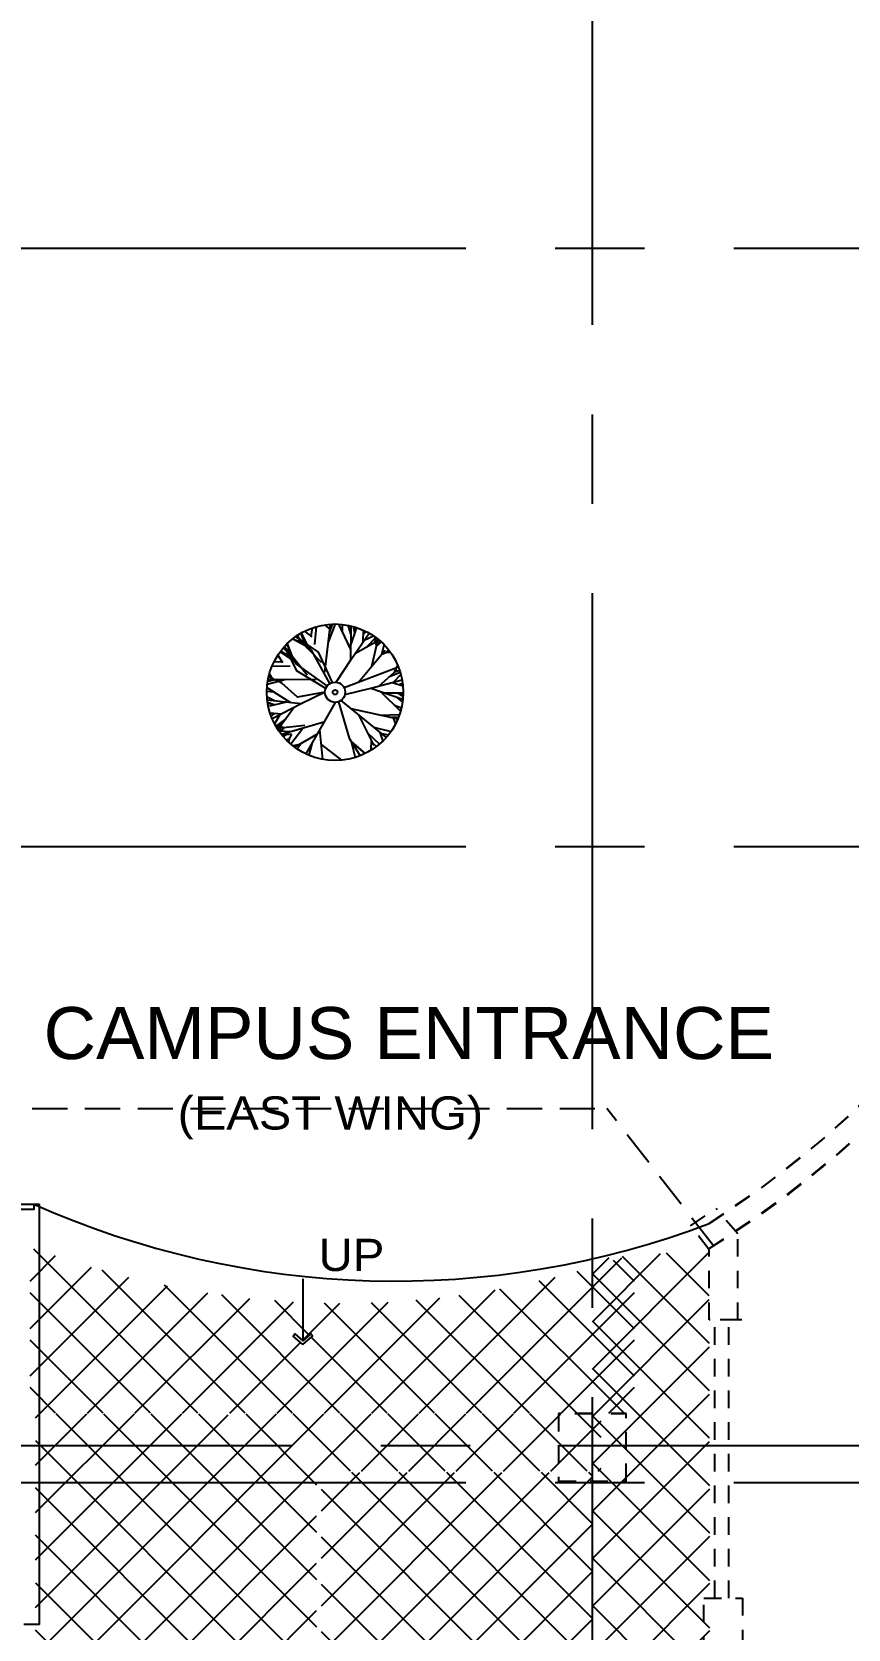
# Model space of a CAD drawing. Header units: millimetres. Extents: x 2148 to 2681, y 758 to 986.
# Drawn here: x 2312.41 to 2318.22, y 959.43 to 970.78 of the extents above; entities that cross this region are included whole.
import ezdxf

# ---------------------------------------------------------------- set-up
doc = ezdxf.new("R2010")
doc.units = ezdxf.units.MM
for name, pattern in [('CENTER2', [28.575, 19.05, -3.175, 3.175, -3.175]), ('DASHED', [0.75, 0.5, -0.25]), ('DASHED2', [0.375, 0.25, -0.125]), ('HIDDEN', [0.375, 0.25, -0.125])]:
    doc.linetypes.add(name, pattern=pattern)
for name, color, linetype in [('cladding', 2, 'Continuous'), ('COLUMN', 7, 'Continuous'), ('D', 1, 'Continuous'), ('DR', 7, 'Continuous'), ('FIXTURE', 1, 'Continuous'), ('HATCH', 8, 'Continuous'), ('S_GRID LINES', 252, 'Continuous'), ('TEXT', 6, 'Continuous')]:
    doc.layers.add(name, color=color, linetype=linetype)
doc.styles.add('MMTX$0$ESMX$0$X-OPTA1D', font='x-opta1d')
doc.styles.add('SWISS', font='swissl.ttf')
pattern_1 = [(135, (1e-12, -76.2), (-0.168379802, -0.168379802), []), (225, (1e-12, -76.2), (0.168379802, -0.168379802), [])]

# ---------------------------------------------------------------- blocks, each defined once
blk = doc.blocks.new('EXISTING')
at = {"layer": 'HATCH', "linetype": 'HIDDEN', "ltscale": 0.5}
for p, q in [((-79730.296, -2154.331), (-79730.115, -2154.209)), ((-79730.296, -2154.331), (-79730.115, -2154.209)), ((-79729.961, -2154.388), (-79730.115, -2154.209)), ((-79729.961, -2154.388), (-79730.115, -2154.209)), ((-79730.163, -2154.502), (-79730.296, -2154.331)), ((-79730.163, -2154.502), (-79730.296, -2154.331)), ((-79729.961, -2155.001), (-79729.961, -2154.388)), ((-79729.961, -2155.001), (-79729.961, -2154.388)), ((-79730.163, -2155.001), (-79730.163, -2154.502)), ((-79730.163, -2155.001), (-79730.163, -2154.502)), ((-79729.961, -2155.001), (-79730.163, -2155.001)), ((-79729.931, -2155.001), (-79730.163, -2155.001)), ((-79730.123, -2156.977), (-79730.123, -2155.001)), ((-79730.023, -2156.977), (-79730.023, -2155.001))]:
    blk.add_line(p, q, dxfattribs=at)
at = {"layer": 'HATCH', "linetype": 'HIDDEN', "ltscale": 0.5, "elevation": 0}
blk.add_lwpolyline([(-79729.926, -2156.977), (-79729.926, -2157.376), (-79730.202, -2157.376), (-79730.202, -2156.977)], close=True, dxfattribs=at)
at = {"layer": 'HATCH', "linetype": 'HIDDEN', "ltscale": 0.5}
for centre, radius, start, end in [((-79734.006, -2148.292), 7.295, 301.7835, 3.6077), ((-79734.006, -2148.292), 7.145, 302.5318, 3.6077), ((-79734.006, -2148.292), 7.295, 303.5395, 2.2599), ((-79734.006, -2148.292), 7.145, 302.5318, 328.1684), ((-79734.006, -2148.292), 7.295, 301.7835, 328.8969), ((-79734.006, -2148.292), 7.295, 303.5395, 328.8969), ((-79733.653, -2148.782), 6.692, 303.3422, 313.9466)]:
    blk.add_arc(centre, radius, start, end, dxfattribs=at)

msp = doc.modelspace()

# ---------------------------------------------------------------- hatches: boundary and pattern name
at = {"layer": 'HATCH', "linetype": 'CENTER2', "ltscale": 0.5}
h = msp.add_hatch(dxfattribs=at)
h.set_pattern_fill('NET', color=256, scale=0.075, angle=135, style=0)
h.set_pattern_definition(pattern_1)
h.paths.add_polyline_path([(2314.3403487, 961.7527446), (2314.3403487, 961.4781236), (2314.3961177, 961.5287986), (2314.4084522, 961.5125861), (2314.3403487, 961.4531382), (2314.2722452, 961.5125861), (2314.2845797, 961.5287986), (2314.3403487, 961.4781236), (2314.3403487, 961.7527446, -0.0779480604), (2312.4276125, 962.1404234), (2312.4276125, 962.1013131), (2312.401509, 962.1013131), (2312.401509, 960.9649048), (2316.4607035, 960.9649048), (2316.6989709, 960.9649048), (2316.6989709, 962.0996687, -0.0955051844)])
h = msp.add_hatch(dxfattribs=at)
h.set_pattern_fill('NET', color=256, scale=0.075, angle=135, style=0)
h.paths.add_polyline_path([(2316.3989709, 942.969311), (2317.269142, 942.969311), (2317.229157, 962.1265277), (2316.3989709, 962.0615598)])
h = msp.add_hatch(dxfattribs=at)
h.set_pattern_fill('NET', color=256, scale=0.075, angle=135, style=0)
h.set_pattern_definition(pattern_1)
h.paths.add_polyline_path([(2315.1477523, 953.1223465), (2315.1477523, 952.6953146), (2314.2455935, 952.6953146), (2314.2455935, 953.1223465)], flags=16)
h.paths.add_polyline_path([(2314.2603108, 953.0721017), (2315.1474405, 953.0721017), (2315.1474405, 952.7490429), (2314.2603108, 952.7490429)], flags=8)
h.paths.add_polyline_path([(2313.8545718, 953.7486428), (2315.5834419, 953.7483324), (2315.5835041, 954.094493), (2313.854634, 954.0948034)], flags=24)
h.paths.add_polyline_path([(2313.730745, 953.1738207), (2315.7741317, 953.1734538), (2315.7742288, 953.7143298), (2313.7308421, 953.7146967)], flags=24)
h.paths.add_polyline_path([(2314.5384284, 960.5536498), (2316.4607035, 960.5536498), (2316.4607035, 960.9606075), (2313.8940538, 960.9606075), (2313.8470823, 960.9196058), (2313.8001107, 960.9606075), (2312.4407035, 960.9606075), (2312.4407035, 960.4722324), (2314.5384284, 960.4722324)])
h.paths.add_polyline_path([(2314.4884284, 960.4722324), (2314.4884284, 960.4036498), (2314.5384284, 960.4036498), (2314.5384284, 960.4722324)])
h.paths.add_polyline_path([(2314.4384284, 955.308995), (2314.4384284, 960.4722324), (2312.4407035, 960.4722324), (2312.4407035, 955.2203176), (2314.316875, 955.2203176)])
h.paths.add_polyline_path([(2314.4884284, 960.1036498), (2314.5384284, 960.1036498), (2314.5384284, 960.2536498), (2314.4884284, 960.2536498)])
h.paths.add_polyline_path([(2314.4884284, 959.8036498), (2314.5384284, 959.8036498), (2314.5384284, 959.9536498), (2314.4884284, 959.9536498)])
h.paths.add_polyline_path([(2314.4884284, 959.0536498), (2314.5384284, 959.0536498), (2314.5384284, 959.2036498), (2314.4884284, 959.2036498)])
h.paths.add_polyline_path([(2314.4884284, 958.7536498), (2314.5384284, 958.7536498), (2314.5384284, 958.9036498), (2314.4884284, 958.9036498)])
h.paths.add_polyline_path([(2314.4884284, 958.4536498), (2314.5384284, 958.4536498), (2314.5384284, 958.6036498), (2314.4884284, 958.6036498)])
h.paths.add_polyline_path([(2314.4884284, 957.7036498), (2314.5384284, 957.7036498), (2314.5384284, 957.8536498), (2314.4884284, 957.8536498)])
h.paths.add_polyline_path([(2314.4884284, 957.4036498), (2314.5384284, 957.4036498), (2314.5384284, 957.5536498), (2314.4884284, 957.5536498)])
h.paths.add_polyline_path([(2314.4884284, 957.1036498), (2314.5384284, 957.1036498), (2314.5384284, 957.2536498), (2314.4884284, 957.2536498)])
h.paths.add_polyline_path([(2313.7718194, 954.526588), (2315.5467785, 954.526588), (2315.5467785, 953.9161269), (2313.7718194, 953.9161269)])
h.paths.add_polyline_path([(2313.783605, 953.4192907), (2313.783605, 953.9409213), (2315.714522, 953.9409213), (2315.714522, 953.4192907)])
h.paths.add_polyline_path([(2312.4407035, 942.969311), (2315.9076619, 942.969311), (2315.907662, 942.9691568), (2316.3989709, 942.9691719), (2316.3989709, 955.2203176), (2312.4407035, 955.2203176), (2312.4407035, 950.7309359), (2312.443644, 950.7309359), (2312.443644, 950.816321), (2312.4672375, 950.816321), (2312.4672375, 946.7230675), (2312.4407035, 946.7230675)])
h = msp.add_hatch(dxfattribs=at)
h.set_pattern_fill('NET', color=256, scale=0.075, angle=135, style=0)
h.set_pattern_definition(pattern_1)
h.paths.add_polyline_path([(2316.3989709, 955.2203176), (2316.3989709, 960.5425045), (2314.4734446, 960.5425045), (2314.4734446, 955.2203176)])

# ---------------------------------------------------------------- linework, layer by layer
at = {"layer": 'cladding'}
msp.add_lwpolyline([(2312.3259477, 962.4514503), (2312.4276125, 962.4514503), (2312.4276125, 962.4123399), (2312.3259477, 962.4123399)], close=True, dxfattribs=at)
at = {"layer": 'COLUMN', "color": 4, "lineweight": -3, "ltscale": 0.05}
for p, q in [((2312.4276125, 962.4514503), (2312.4672375, 962.4514503, 0)), ((2312.4672375, 959.4635668, 0), (2312.4672375, 962.4514503, 0)), ((2312.4672375, 959.4635668, 0), (2312.3575619, 959.4635668, 0))]:
    msp.add_line(p, q, dxfattribs=at)
at = {"layer": 'D', "color": 8, "ltscale": 0.5}
for p, q in [((2314.4028862, 966.3857735, 0), (2314.2983156, 966.4898732, 0)), ((2314.3164309, 966.4594508, 0), (2314.304029, 966.4936715, 0)), ((2314.4724382, 966.2989149, 0), (2314.3041155, 966.4721238, 0)), ((2314.3719986, 966.4022702, 0), (2314.3258878, 966.5071684, 0)), ((2314.3839273, 966.404647, 0), (2314.3318935, 966.5106034, 0)), ((2314.4056348, 966.4817207, 0), (2314.3547488, 966.5226701, 0)), ((2314.3998968, 966.4863383, 0), (2314.4095563, 966.5457004, 0)), ((2314.4255434, 966.4272414, 0), (2314.4385387, 966.5548296, 0)), ((2314.53359, 966.5371005, 0), (2314.4965139, 966.5673473, 0)), ((2314.4970397, 966.2315934, 0), (2314.537747, 966.5718473, 0)), ((2314.5225054, 966.4444492, 0), (2314.571925, 966.5728962, 0)), ((2314.5303575, 966.5100818, 0), (2314.5504964, 966.5725208, 0)), ((2314.6816866, 966.3914152, 0), (2314.5963215, 966.5721706, 0)), ((2314.6220852, 966.5176176, 0), (2314.6027175, 966.5586275, 0)), ((2314.6220852, 966.5176176, 0), (2314.6220962, 966.5700638, 0)), ((2314.6827532, 966.5036074, 0), (2314.6638773, 966.5584561, 0)), ((2314.6809922, 966.3183716, 0), (2314.6832838, 966.5594166, 0)), ((2314.6809922, 966.3183716, 0), (2314.8113875, 966.508404, 0)), ((2314.6819892, 966.4232465, 0), (2314.7227202, 966.5397809, 0)), ((2314.7111174, 966.5065842, 0), (2314.699387, 966.5552448, 0)), ((2314.7052522, 966.5309145, 0), (2314.7116053, 966.5516815, 0)), ((2314.7700639, 966.4481808, 0), (2314.7726264, 966.5284163, 0)), ((2314.7717032, 966.4995091, 0), (2314.7908982, 966.5195322, 0)), ((2314.7765834, 966.4576821, 0), (2314.8433915, 966.4883148, 0)), ((2314.7985278, 966.4136342, 0), (2314.8583939, 966.4776387, 0)), ((2314.8640968, 966.4157897, 0), (2314.8547714, 966.4802957, 0)), ((2314.2774913, 966.3103033, 0), (2314.1785459, 966.3746778, 0)), ((2314.2812827, 966.3218606, 0), (2314.1826768, 966.3802278, 0)), ((2314.2311844, 966.3838894, 0), (2314.1986996, 966.4003087, 0)), ((2314.293953, 966.2892163, 0), (2314.2031562, 966.405525, 0)), ((2314.3718362, 966.2097424, 0), (2314.2200812, 966.3976367, 0)), ((2314.2774913, 966.3103033, 0), (2314.2285417, 966.4326439, 0)), ((2314.2285417, 966.4326439, 0), (2314.267636, 966.334935, 0)), ((2314.247305, 966.3639298, 0), (2314.2323198, 966.4363416, 0)), ((2314.3343114, 966.4410513, 0), (2314.2642215, 966.4646189, 0)), ((2314.3839273, 966.404647, 0), (2314.2683459, 966.4679259, 0)), ((2314.2683459, 966.4679259, 0), (2314.3606566, 966.4173873, 0)), ((2314.5322692, 966.1490719, 0), (2314.4028862, 966.3857735, 0)), ((2314.7139398, 966.366388, 0), (2314.8653525, 966.4509587, 0)), ((2314.735226, 966.1593073, 0), (2314.9265263, 966.3871409, 0)), ((2314.8308762, 966.2732241, 0), (2314.8754298, 966.4644254, 0)), ((2314.8455399, 966.4398925, 0), (2314.8688645, 966.4696618, 0)), ((2314.8455399, 966.4398925, 0), (2314.895845, 966.4468899, 0)), ((2314.8640968, 966.4157897, 0), (2314.8981991, 966.4447374, 0)), ((2314.9028256, 966.3589141, 0), (2314.9190067, 966.4243994, 0)), ((2314.9028256, 966.3589141, 0), (2314.9570887, 966.3797604, 0)), ((2314.9299571, 966.3693372, 0), (2314.9498253, 966.3891574, 0)), ((2314.9397439, 966.373097, 0), (2314.9621013, 966.3729868, 0)), ((2314.2500655, 966.2716998, 0), (2314.1218399, 966.2741114, 0)), ((2314.1944739, 966.3042538, 0), (2314.1343816, 966.3017887, 0)), ((2314.1983694, 966.298003, 0), (2314.1638233, 966.3534359, 0)), ((2314.5134152, 966.13236, 0), (2314.293953, 966.2892163, 0)), ((2314.5766969, 966.1592692, 0), (2314.6809922, 966.3183716, 0)), ((2314.8802402, 966.1320972, 0), (2315.0100329, 966.2471269, 0)), ((2314.9930493, 966.2320751, 0), (2315.0162528, 966.2772544, 0)), ((2314.9930493, 966.2320751, 0), (2315.0288473, 966.2442712, 0)), ((2314.2213449, 966.177504, 0), (2314.0878951, 966.1438576, 0)), ((2314.1552443, 966.1775857, 0), (2314.0908396, 966.1650863, 0)), ((2314.4357184, 966.1772389, 0), (2314.0930384, 966.1776626, 0)), ((2314.1280329, 966.1776194, 0), (2314.1024546, 966.2180576, 0)), ((2314.8240417, 966.1168375, 0), (2315.0464556, 966.1772301, 0)), ((2314.95275, 966.1963595, 0), (2315.0329228, 966.2317551, 0)), ((2314.9759704, 966.1580911, 0), (2315.0525582, 966.1340367, 0)), ((2314.9870907, 966.1611106, 0), (2315.0380511, 966.2140703, 0)), ((2315.0249652, 966.142703, 0), (2315.0502003, 966.1542165, 0)), ((2314.1367539, 966.0874255, 0), (2314.0846856, 966.0937091, 0)), ((2314.2548909, 966.0131083, 0), (2314.0856874, 966.1195503, 0)), ((2314.3274899, 966.0050311, 0), (2314.0879121, 966.0316859, 0)), ((2314.1433816, 966.0255146, 0), (2314.0911949, 966.0508369, 0)), ((2314.1367539, 966.0874255, 0), (2314.098365, 966.1115752, 0)), ((2314.2232533, 966.0166282, 0), (2314.1026729, 965.9901779, 0)), ((2314.4979595, 966.0894773, 0), (2314.3274899, 966.0050311, 0)), ((2314.5931554, 966.0200187, 0), (2314.668817, 965.7610923, 0)), ((2314.6394372, 966.070878, 0), (2314.8240417, 966.1168375, 0)), ((2314.8240417, 966.1168375, 0), (2315.0523442, 966.0394688, 0)), ((2314.8932239, 966.0933926, 0), (2315.0356911, 965.9531684, 0)), ((2314.9233725, 966.0831756, 0), (2315.04682, 966.0831756, 0)), ((2314.9994853, 966.057382, 0), (2315.0450344, 966.021466, 0)), ((2315.011654, 966.0831756, 0), (2315.0537192, 966.0560468, 0)), ((2315.0326866, 966.0696112, 0), (2315.0543869, 966.0687566, 0)), ((2314.1370221, 965.9977127, 0), (2314.0901211, 966.0151984, 0)), ((2314.1135716, 966.0064555, 0), (2314.0921922, 966.0026407, 0)), ((2314.1879287, 965.9321827, 0), (2314.1079656, 965.9392685, 0)), ((2314.1367746, 965.9367156, 0), (2314.1145926, 965.9200625, 0)), ((2314.3274899, 966.0050311, 0), (2314.1231812, 965.8983857, 0)), ((2314.1777136, 965.9268507, 0), (2314.1392841, 965.864202, 0)), ((2314.2758661, 965.9780845, 0), (2314.1737345, 965.8379163, 0)), ((2314.6814287, 965.9718185, 0), (2315.0160595, 965.8979807, 0)), ((2314.736863, 965.9263822, 0), (2314.8448346, 965.710336, 0)), ((2314.8907667, 965.9256271, 0), (2315.0283266, 965.9298987, 0)), ((2314.9553147, 965.9113843, 0), (2315.0209018, 965.9097939, 0)), ((2314.9818869, 965.905521, 0), (2314.9982068, 965.8605414, 0)), ((2314.9926937, 965.9954888, 0), (2315.0250168, 965.9636746, 0)), ((2314.9926937, 965.9954888, 0), (2315.0422065, 965.9781948, 0)), ((2314.2087999, 965.8349421, 0), (2314.1458795, 965.8519419, 0)), ((2314.2188094, 965.8997784, 0), (2314.1480825, 965.8480267, 0)), ((2314.1870986, 965.8562576, 0), (2314.1547451, 965.8366744, 0)), ((2314.3543221, 965.850812, 0), (2314.1591557, 965.8295281, 0)), ((2314.1870986, 965.8562576, 0), (2314.1741142, 965.8071559, 0)), ((2314.2087999, 965.8349421, 0), (2314.1759687, 965.8045605, 0)), ((2314.2606163, 965.789667, 0), (2314.1936623, 965.7814623, 0)), ((2314.2606163, 965.789667, 0), (2314.2334081, 965.7382982, 0)), ((2314.8012906, 965.7974656, 0), (2314.8851004, 965.7193262, 0)), ((2314.8425304, 965.8397727, 0), (2314.9672614, 965.809943, 0)), ((2314.8873901, 965.8030038, 0), (2314.9092566, 965.7414563, 0)), ((2314.8898558, 965.7960635, 0), (2314.9490807, 965.7855958, 0)), ((2314.2470122, 965.7639826, 0), (2314.2249507, 965.7466368, 0)), ((2314.242105, 965.7547178, 0), (2314.2395312, 965.7325088, 0)), ((2314.668817, 965.7610923, 0), (2314.7486543, 965.6370045, 0)), ((2314.6832917, 965.7385949, 0), (2314.7826304, 965.6520207, 0)), ((2314.6832917, 965.7385949, 0), (2314.7114144, 965.6239503, 0)), ((2314.7826304, 965.6520207, 0), (2314.7032922, 965.7211643, 0)), ((2314.8254652, 965.7490932, 0), (2314.8245872, 965.6751523, 0)), ((2314.8369348, 965.7261432, 0), (2314.8651472, 965.7031448, 0))]:
    msp.add_line(p, q, dxfattribs=at)
at = {"layer": 'D', "color": 8, "ltscale": 0.5, "elevation": 0}
for points in [[(2314.5522219, 966.157448), (2314.4524586, 966.3724105), (2314.2888577, 966.483324)], [(2314.502705, 966.1135568), (2314.3012698, 966.2383984), (2314.2107931, 966.4141284)], [(2314.6335445, 966.1206317), (2315.0201876, 966.2676956)], [(2314.497941, 966.0878451), (2314.3019799, 966.0527596), (2314.1914248, 966.1526445), (2314.097332, 966.1980357)], [(2314.6112587, 966.0293329), (2314.932576, 965.7659675)], [(2314.5697064, 966.0160797), (2314.3616391, 965.6496812)], [(2314.2548939, 965.8065394), (2314.1706228, 965.8121426)], [(2314.4894999, 965.8748392), (2314.1889482, 965.7873409)], [(2314.2343797, 965.8005671), (2314.2013456, 965.7722665)], [(2314.3392241, 965.83109), (2314.2548939, 965.7188293)], [(2314.4413998, 965.7901367), (2314.2828094, 965.6967317)], [(2314.4597232, 965.8224035), (2314.4803824, 965.6110844)], [(2314.2678755, 965.7081377), (2314.3263049, 965.7223493), (2314.3008463, 965.6841202)], [(2314.3106246, 965.713114), (2314.2678755, 965.7081377)], [(2314.4075331, 965.7304988), (2314.3837931, 965.6398319)], [(2314.4700528, 965.7167439), (2314.6158597, 965.6049896)]]:
    msp.add_lwpolyline(points, dxfattribs=at)
at = {"layer": 'D', "color": 8, "ltscale": 0.5}
for radius in [0.4850562, 0.0717654, 0.0170111]:
    msp.add_circle((2314.5697064, 966.0878451, 0), radius, dxfattribs=at)
at = {"layer": 'DR', "ltscale": 10}
msp.add_arc((2314.9966077, 968.198063), 6.2947036, 245.91320165, 290.77328672, dxfattribs=at)
at = {"layer": 'FIXTURE', "linetype": 'DASHED', "ltscale": 0.5}
for p, q in [((2307.5412806, 963.1312412, 0), (2316.5002965, 963.1312412, 0)), ((2317.2600433, 962.1543675), (2316.5002965, 963.1312412))]:
    msp.add_line(p, q, dxfattribs=at)
at = {"layer": 'HATCH', "linetype": 'ByBlock', "ltscale": 0.5}
msp.add_line((2314.3403487, 961.9187817, 0), (2314.3403487, 961.4781236, 0), dxfattribs=at)
at = {"layer": 'HATCH', "color": 7, "linetype": 'ByBlock', "ltscale": 0.5, "elevation": 0}
for points in [[(2314.3403487, 961.4531382), (2314.2722452, 961.5125861), (2314.2845797, 961.5287986), (2314.3403487, 961.4781236)], [(2314.3403487, 961.4531382), (2314.4084522, 961.5125861), (2314.3961177, 961.5287986), (2314.3403487, 961.4781236)]]:
    msp.add_lwpolyline(points, dxfattribs=at)
at = {"layer": 'HATCH', "color": 4, "linetype": 'DASHED2', "ltscale": 0.5, "elevation": 0}
for points in [[(2316.3989709, 960.9619834), (2316.158657, 960.9619834), (2316.158657, 960.4819834), (2316.638657, 960.4819834), (2316.638657, 960.9619834), (2316.5304686, 960.9619834)], [(2316.3989709, 960.9603585), (2316.158657, 960.9603585), (2316.158657, 960.4803585), (2316.638657, 960.4803585), (2316.638657, 960.9603585), (2316.5288437, 960.9603585)]]:
    msp.add_lwpolyline(points, dxfattribs=at)
at = {"layer": 'HATCH', "color": 4, "linetype": 'DASHED2', "ltscale": 0.5}
for points in [[(2316.3989709, 960.9619834), (2316.158657, 960.9619834), (2316.158657, 960.4819834), (2316.638657, 960.4819834), (2316.638657, 960.9619834), (2316.5304686, 960.9619834)], [(2316.3989709, 960.9603585), (2316.158657, 960.9603585), (2316.158657, 960.4803585), (2316.638657, 960.4803585), (2316.638657, 960.9603585), (2316.5288437, 960.9603585)]]:
    msp.add_lwpolyline(points, dxfattribs=at)
at = {"layer": 'S_GRID LINES', "linetype": 'CENTER2', "ltscale": 0.2}
for p, q in [((2316.3989709, 922.9776771, 0), (2316.3989709, 977.7411715, 0)), ((2355.5030932, 969.2420849, 0), (2290.9518229, 969.2420849, 0)), ((2355.5030932, 964.9898693, 0), (2290.9518229, 964.9898693, 0)), ((2319.9739198, 960.7338663, 0), (2288.1487468, 960.7338663, 0)), ((2355.5030932, 960.4692324), (2290.9518229, 960.4692324))]:
    msp.add_line(p, q, dxfattribs=at)

# ---------------------------------------------------------------- block references
at = {"layer": 'HATCH', "color": 2, "lineweight": -3}
msp.add_blockref('EXISTING', (82047.3926086, 3116.6282593, 0), dxfattribs=at)

# ---------------------------------------------------------------- texts
at = {"color": 2, "style": 'MMTX$0$ESMX$0$X-OPTA1D', "width": 1.1}
for s, height, p in [('(EAST WING)', 0.2352, (2313.4503722, 962.980773, 0)), ('UP', 0.2291625, (2314.4519415, 961.9752555, 0))]:
    msp.add_text(s, height=height, dxfattribs=at).set_placement(p)
at = {"layer": 'TEXT', "style": 'SWISS'}
msp.add_text('CAMPUS ENTRANCE', height=0.3696, dxfattribs=at).set_placement((2312.4976134, 963.4811244, 0))

doc.saveas('drawing.dxf')
